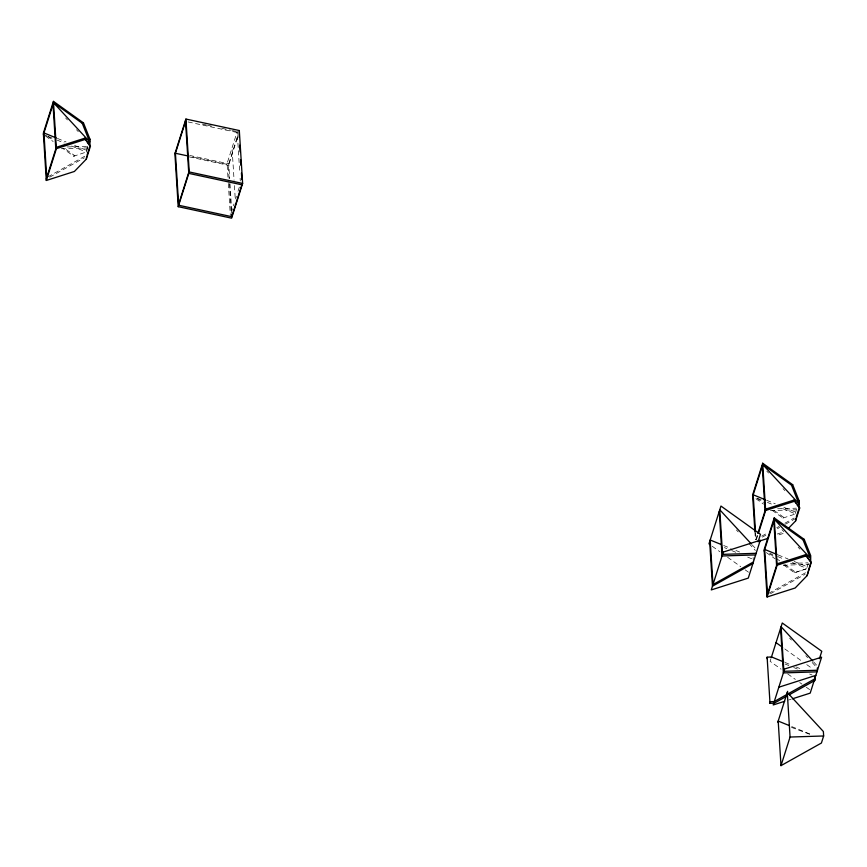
<?xml version="1.0" encoding="UTF-8"?>
<svg xmlns="http://www.w3.org/2000/svg" width="867" height="867" viewBox="0 0 867 867"><rect width="100%" height="100%" fill="white"/><g stroke="black" fill="none" stroke-linecap="round" stroke-linejoin="round"><path stroke-width="0.65" stroke-dasharray="4.33 3.25" d="M87.686 146.274L85.811 152.202L73.706 156.212L62.89 148.474M86.364 152.05L87.589 148.203M229.126 178.494L228.303 165.272L237.244 137.073M237.309 137.972L228.812 164.741L189.743 156.342M231.153 212.924L233.982 204.005M235.596 198.901L236.409 196.354M238.024 191.249L239.639 186.156M755.872 539.707L757.487 534.614M756.36 539.773L757.975 534.69M796.567 509.319L795.061 514.055L795.613 513.914L780.896 507.91M770.904 658.833L770.113 661.326L781.08 669.183M806.96 567.538L808.467 562.791M47.891 176.868L85.996 155.551M49.69 177.182L84.337 157.805M761.757 536.142L767.533 532.912M776.767 527.743L779.075 526.453M784.852 523.224L794.096 518.054M762.407 537.106L765.864 535.167M777.417 528.707L779.726 527.418M785.502 524.188L794.736 519.019M768.661 593.386L805.616 572.719M770.46 593.7L805.107 574.322M73.706 156.212L74.898 155.778L65.112 148.777M772.139 510.327L782.955 518.065L784.147 517.642L772.183 509.07M783.67 564.991L794.475 572.729L806.581 568.719M782.955 518.065L795.613 513.914M794.475 572.729L805.876 568.99M777.244 534.018L782.37 532.371L783.649 533.335L777.266 535.372M788.515 700.059L791.062 699.246M67.062 146.967L87.22 146.328M61.178 148.745L88.055 147.889M777.656 508.777L796.47 508.181M770.427 510.598L795.96 509.785M790.531 563.398L807.99 562.846M783.302 565.219L808.824 564.406M202.401 124.133L206.303 124.967M207.614 125.249L211.515 126.094M221.93 128.327L231.055 130.288M232.356 130.57L236.257 131.416M188.128 121.954L237.623 132.597M189.689 155.442L228.758 163.841L229.679 178.504M189.234 156.873L228.303 165.272M791.441 727.359L811.23 734.837M57.439 138.438L66.022 141.939M74.605 145.439L86.873 150.446M43.437 134.537L47.111 136.043M48.335 136.542L52.02 138.037M56.929 140.042L64.288 143.044M71.647 146.046L85.139 151.552M766.688 500.292L775.271 503.792M783.855 507.303L796.123 512.299M757.585 498.395L761.269 499.901M767.403 502.405L773.537 504.908M778.208 554.956L788.027 558.955M794.161 561.458L807.654 566.964M770.34 553.558L772.79 554.555M777.699 556.56L783.833 559.063M792.416 562.564L805.909 568.069M723.674 545.506L731.044 548.508M735.942 550.512L739.627 552.008M724.4 547.608L726.849 548.616M731.759 550.61L736.657 552.615M747.701 557.123L752.61 559.117M784.993 662.442L791.127 664.946M796.036 666.951L799.71 668.446M785.09 664.014L788.764 665.52M793.673 667.514L797.358 669.021M809.615 674.027L812.076 675.025M791.69 726.568L811.317 734.566M756.956 498.167L763.48 502.838M755.926 498.72L763.491 504.139M769.56 553.612L775 557.503M776.095 558.283L780.441 561.393M784.798 564.515L795.668 572.296M766.374 552.604L775.022 558.792M712.24 546.264L719.924 551.77M727.608 557.275L740.776 566.704M745.165 569.847L748.459 572.198M784.819 648.928L802.376 661.499M806.776 664.642L812.26 668.565M47.707 136.314L53.136 140.205M45.593 136.086L53.169 141.505M787.669 673.897L795.353 679.403M799.742 682.546L801.942 684.117M806.332 687.26L809.626 689.612M766.775 471.063L768.585 473.024M783.02 488.641L784.83 490.592M781.915 529.629L783.714 531.59M798.16 547.207L799.959 549.158M752.253 544.942L754.962 547.868M736.408 529.954L738.207 531.904M749.045 543.62L755.352 550.458M813.571 661.879L817.18 665.791M789.599 638.101L791.408 640.052M805.844 655.68L807.643 657.63M812.162 662.507L815.771 666.42M65.654 117.999L67.453 119.949M76.48 129.714L78.29 131.665M755.558 532.62L755.981 539.372M754.886 531.525L755.385 539.632M753.12 557.514L753.325 560.862M237.363 134.277L237.2 131.611L227.089 163.473L228.259 182.146M237.45 135.61L239.78 172.945M240.116 178.277L240.278 180.943M232.161 149.644L234.079 180.271M234.415 185.603L235.25 198.922M229.993 183.674L231.922 214.496M229.462 183.782L231.283 212.881M228.335 183.479L230.34 215.471"/><path stroke-width="1.3" d="M46.222 179.122L56.322 147.303L84.663 138.232L90.461 146.09L89.908 146.241L89.94 139.164L83.449 122.854L53.44 101.374L43.35 133.193L46.309 180.466L74.399 171.471L86.321 159.127L86.646 156.515M788.233 528.588L795.57 520.991L795.895 518.368M796.296 517.09L799.157 508.095L799.19 501.018L792.698 484.718L762.689 463.238L752.599 495.057L754.886 531.525M807.101 575.645L810.678 562.759L810.721 555.682L804.218 539.372L774.22 517.892L764.12 549.711L767.078 596.984L795.18 587.989L807.101 575.645L811.23 562.607L805.443 554.75L777.092 563.821L767.002 595.64M43.437 134.537L53.526 102.718L82.246 123.287L89.626 141.776L88.813 144.345M46.309 180.466L56.398 148.647L53.44 101.374M88.813 142.719L89.94 139.164M87.047 155.226L89.496 147.52M86.321 159.127L90.461 146.09M185.928 119.061L174.906 153.784L178.223 206.682L231.608 218.17L242.63 183.436L239.314 130.538L185.928 119.061L189.234 171.959L178.223 206.682M185.527 121.402L175.416 153.264L188.442 156.06M178.613 204.352L188.724 172.49M239.314 130.538L239.194 137.3M232.009 215.829L242.121 183.967L242.175 184.866L188.778 173.389L185.473 120.491M708.946 543.912L720.954 506.057L760.467 534.343L758.105 541.777M752.686 496.401L762.776 464.582L791.495 485.141L798.875 503.64L798.366 505.244M757.899 533.346L765.561 509.157L793.912 500.096L799.71 507.943L795.57 520.991M758.387 533.411L765.648 510.5L762.689 463.238M764.206 551.054L774.307 519.235L803.026 539.805L810.396 558.294L774.307 519.235M767.078 596.984L777.179 565.165L774.22 517.892M798.063 504.572L799.19 501.018M771.294 657.587L782.272 622.994L821.786 651.28L819.423 658.714M777.829 722.222L787.637 691.313M780.994 765.648L790.065 737.037L787.279 692.451L823.368 731.51L823.65 735.975L821.407 743.03L780.994 765.648L778.198 721.062L789.241 725.56M753.401 561.979L712.977 584.586L710.181 540L721.225 544.509M752.892 563.583L712.468 586.19L709.672 541.604M787.084 695.984L774.383 703.094L770.015 703.365L769.918 701.793L774.285 701.522L814.709 678.915L814.807 680.487L789.404 694.695M82.246 123.287L83.449 122.854M791.495 485.141L792.698 484.718M803.026 539.805L804.218 539.372M56.398 148.647L85.941 139.197M765.648 510.5L795.191 501.05M758.116 541.507L768.325 538.234M777.179 565.165L806.722 555.714M778.826 687.217L815.836 675.382M784.689 701.284L773.201 704.958L784.602 669.01L821.613 657.164L810.201 693.123L792.34 698.835M799.71 507.943L797.185 505.093M811.23 562.607L805.443 554.75M767.219 658.779L767.122 657.208L771.5 656.937L783.768 661.944M765.561 509.157L768.249 509.081M756.143 553.309L722.558 554.371L719.773 509.785L751.353 543.967M755.634 554.913L722.048 555.975L719.263 511.4M777.092 563.821L779.78 563.734M816.952 671.849L783.367 672.922L780.571 628.337M790.065 737.037L823.65 735.975M189.234 171.959L242.63 183.436M56.214 137.94L43.946 132.933L46.731 177.518M765.463 499.793L753.195 494.786L755.471 531.265M776.984 554.457L764.716 549.45L767.512 594.036M776.041 642.642L782.619 647.356M762.776 464.582L798.875 503.64M812.672 660.903L781.08 626.733L783.876 671.307L817.462 670.245L817.321 668.013M53.526 102.718L89.626 141.776M793.912 500.096L795.873 503.098M84.663 138.232L89.247 145.233M814.568 676.683L814.807 680.487M773.798 520.839L776.583 565.425M762.266 466.186L765.052 510.771M767.122 657.208L770.015 703.365M239.693 145.201L240.105 151.812M240.603 159.745L240.95 165.304M241.427 172.966L241.839 179.577M231.901 214.095L232.063 216.739L178.678 205.251L175.362 152.354M53.017 104.322L55.802 148.907M774.285 701.522L774.383 703.094M723.295 552.062L711.276 589.928L748.286 578.094L760.294 540.228L723.295 552.062"/></g></svg>
